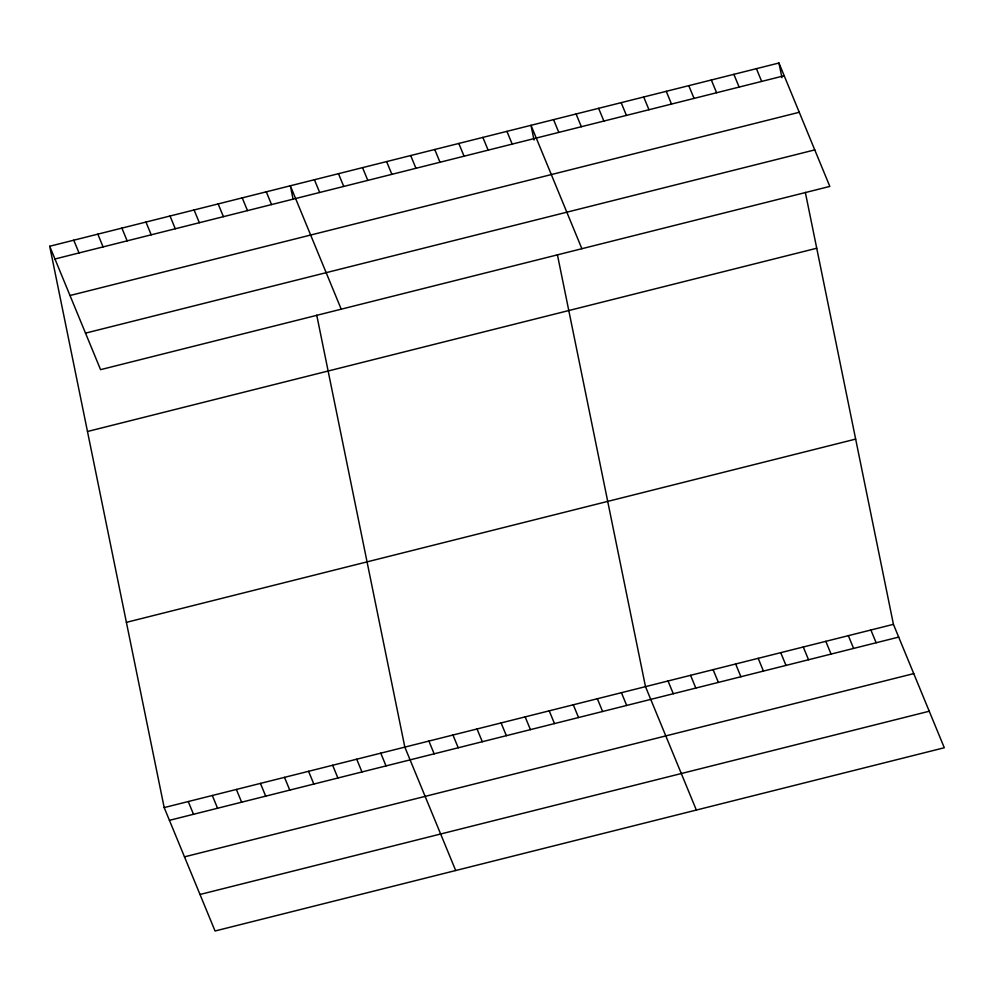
<?xml version="1.0" encoding="UTF-8"?>
<svg xmlns="http://www.w3.org/2000/svg" width="994" height="994" viewBox="0 0 994 994"><rect width="100%" height="100%" fill="white"/><g stroke="black" fill="none" stroke-linecap="round" stroke-linejoin="round"><path stroke-width="1.49" d="M49.7 246.251L778.948 63.007L829.816 186.412L100.568 369.656L49.7 246.251L164.184 807.588L215.052 930.993L944.3 747.749L893.432 624.344L805.339 192.376M54.956 258.999L784.204 75.755M70.002 295.516L799.263 112.272M85.509 333.139L814.769 149.895M87.484 431.495L816.733 248.239M126.4 622.343L855.66 439.099M164.184 807.588L893.432 624.344M169.44 820.336L898.688 637.092M184.486 856.853L913.747 673.609M199.993 894.476L929.253 711.232M756.409 68.661L761.665 81.409M733.87 74.326L739.126 87.074M711.331 79.992L716.587 92.74M688.792 85.658L694.048 98.406M666.253 91.324L671.509 104.072M870.893 630.01L876.149 642.758M643.714 96.99L648.958 109.738M848.354 635.675L853.61 648.423M621.163 102.655L626.419 115.403M825.815 641.341L831.071 654.089M598.624 108.309L603.88 121.057M803.276 646.995L808.532 659.743M576.085 113.975L581.341 126.723M780.737 652.66L785.981 665.408M553.546 119.64L558.802 132.388M758.186 658.326L763.442 671.074M581.875 248.711L531.007 125.306L534.002 140.005M735.647 663.992L740.903 676.74M506.94 131.357L512.196 144.105M713.108 669.658L718.364 682.406M482.873 137.396L488.129 150.144M690.569 675.324L695.825 688.072M458.806 143.447L464.061 156.195M668.03 680.989L673.286 693.725M434.751 149.498L439.994 162.246M696.359 810.06L645.491 686.643L557.398 254.688M410.684 155.536L415.939 168.284M621.424 692.694L626.68 705.442M386.616 161.587L391.872 174.335M597.357 698.745L602.612 711.493M362.549 167.638L367.805 180.386M573.289 704.783L578.545 717.531M338.482 173.689L343.738 186.425M549.222 710.834L554.478 723.582M314.415 179.728L319.67 192.476M525.167 716.885L530.411 729.633M341.215 309.184L290.347 185.779L293.056 199.011M501.1 722.936L506.356 735.672M266.293 191.83L271.536 204.578M477.033 728.975L482.289 741.723M242.225 197.868L247.481 210.616M452.966 735.026L458.222 747.774M218.158 203.919L223.414 216.667M428.899 741.077L434.154 753.825M194.091 209.97L199.347 222.718M455.699 870.52L404.831 747.115L316.738 315.148M170.024 216.009L175.279 228.757M380.777 753.166L386.02 765.914M145.956 222.06L151.212 234.808M356.709 759.217L361.965 771.965M121.902 228.111L127.145 240.859M332.642 765.256L337.898 778.004M97.834 234.149L103.09 246.897M308.575 771.307L313.831 784.055M73.767 240.2L79.023 252.948M284.508 777.358L289.763 790.106M260.44 783.396L265.696 796.144M236.373 789.447L241.629 802.195M212.318 795.498L217.562 808.246M188.251 801.549L193.507 814.285M778.948 63.007L781.955 77.706"/></g></svg>
